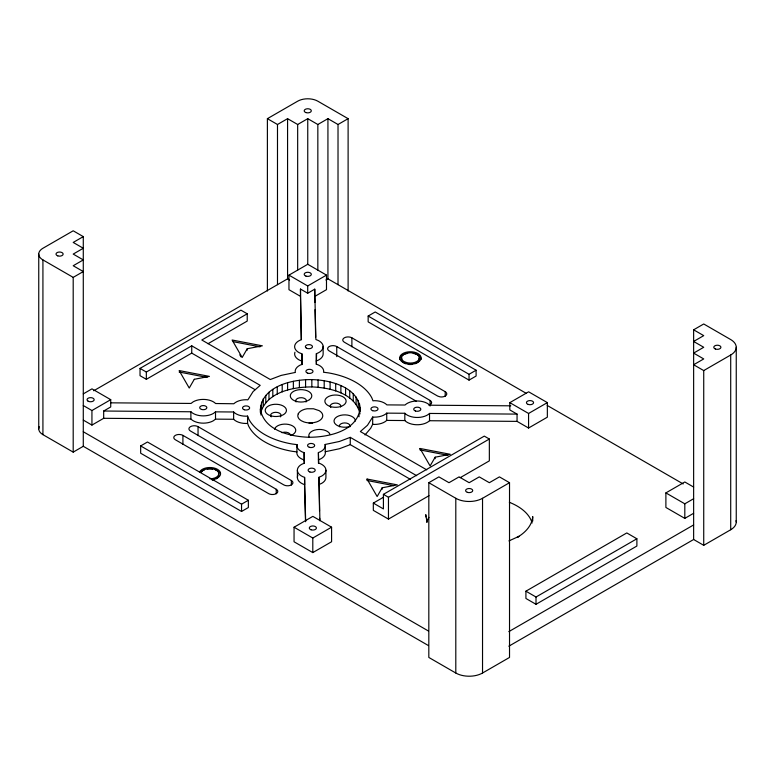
<?xml version="1.0" encoding="UTF-8"?>
<svg xmlns="http://www.w3.org/2000/svg" width="775" height="775" viewBox="0 0 775 775"><rect width="100%" height="100%" fill="white"/><g stroke="black" fill="none" stroke-linecap="round" stroke-linejoin="round"><path stroke-width="1.16" d="M260.361 412.465C259.344 386.919 291.555 379.169 311.841 379.624C331.099 379.953 360.772 387.771 360.181 411.699M360.181 407.534C358.011 431.171 328.28 437.371 308.702 437.255C290.257 436.606 264.207 430.629 260.361 409.345M83.283 420.089L91.934 425.088L103.676 418.306L103.676 411.021L190.921 411.767A14.27 8.234 0 0 0 213.367 413.472L215.508 411.854L233.633 411.99A14.27 8.234 0 0 0 245.888 416.204L247.574 416.088L248.62 418.781A64.199 37.064 0 0 0 292.359 444.036L297.038 444.637L296.835 445.615A14.27 8.234 0 0 0 304.129 452.687L304.362 463.15L301.562 464.39A14.27 8.234 0 0 0 304.517 477.352L305.67 521.73M297.038 444.637L296.835 452.891A14.27 8.234 0 0 0 304.129 459.972L304.207 463.46M360.036 413.918C355.444 393.264 330.082 387.597 311.841 386.909C292.776 386.977 266.707 392.034 260.565 413.007L260.565 405.732M517.051 414.102L509.824 409.927L509.824 402.642L528.618 391.801L547.353 402.613L547.353 417.183L528.569 428.023L517.051 421.377L517.051 414.102L429.534 413.443A14.27 8.234 0 0 1 404.821 413.269L386.735 413.133A14.27 8.234 0 0 1 374.286 417.153L372.678 417.018L367.476 425.272L360.346 431.53L426.744 469.853M372.678 417.018L372.678 424.303L370.683 428.275L365.015 434.959M247.225 348.74L242.178 357.478L232.093 340.002L262.357 345.824L247.225 348.74L247.225 350.193M382.182 487.785L377.144 496.523L367.05 479.047L397.313 484.869L382.182 487.785L382.182 489.238M435.153 457.202L430.106 465.94L420.011 448.473L450.285 454.295L435.153 457.202L435.153 458.664M297.038 451.922L292.359 451.321A64.199 37.064 0 0 1 248.62 426.066L247.574 423.363L245.888 423.479A14.27 8.234 0 0 1 233.633 419.275L215.508 419.139L213.367 420.748A14.27 8.234 0 0 1 190.921 419.043L190.853 411.67M267.394 290.993L267.394 118.672L297.668 101.196A14.27 8.234 0 0 1 317.837 101.196L348.111 118.672L348.111 290.993M83.283 236.617L73.199 242.439L83.283 248.262L73.199 254.084L83.283 259.916L73.199 265.738L83.283 271.56L73.199 277.382L42.925 259.916A14.27 8.234 0 0 1 42.925 248.262L73.199 230.795L83.283 236.617L83.283 446.303L428.439 645.575M267.394 118.672L277.489 124.494L287.573 118.672L297.668 124.494L307.752 118.672L317.837 124.494L327.932 118.672L338.016 124.494L348.111 118.672M83.283 393.884L91.983 388.856L110.728 399.677L110.728 406.952L103.676 411.021M301.446 339.683L300.477 296.341L288.959 289.695L288.959 275.135L307.752 264.285L326.488 275.106L326.488 289.666L314.747 296.447L314.882 302.444M93.727 390.765L287.573 278.845L289.588 280.007M255.014 389.641L191.735 353.109L146.339 379.314L140.033 375.681L140.033 368.396L240.918 310.155L247.225 313.788L247.225 321.073L208.01 343.713M140.033 368.396L146.339 372.039L191.735 345.824L260.197 385.359L253.067 391.617L247.864 399.861L246.256 399.726A14.27 8.234 0 0 0 233.818 403.756L215.634 403.523A14.27 8.234 0 0 0 193.188 401.818L191.047 403.436L110.689 402.835M247.225 313.788L201.82 340.002L270.291 379.527L281.131 375.41L295.411 372.407L295.178 371.487A14.27 8.234 0 0 1 302.153 364.298L301.921 353.817L299.295 352.761A14.27 8.234 0 0 1 301.184 339.741L300.477 289.056L307.704 293.231L314.747 289.162L315.871 339.518L318.496 340.574A14.27 8.234 0 0 1 316.607 353.594L316.268 364.483M83.283 405.528L91.934 410.527L110.728 399.677M288.959 275.135L307.704 285.956L326.488 275.106M325.907 280.007L327.932 278.845L526.283 393.371M39.234 426.696A14.27 8.234 0 0 0 42.925 434.649L73.199 452.125L83.283 446.303M140.662 445.935L147.473 442.002L248.358 500.253L248.358 507.528L241.548 511.461L140.662 453.22L140.662 445.935L241.548 504.186L248.358 500.253M368.154 316.045L375.216 311.976L476.102 370.218L476.102 376.04L469.04 380.118L368.154 321.877L368.154 316.045L469.04 374.296L476.102 370.218M294.054 527.223L312.848 516.373L331.584 527.194L331.584 541.754L312.8 552.594L294.054 541.783L294.054 527.223L312.8 538.034L331.584 527.194M429.021 495.69L388.459 519.105L373.327 510.367L373.327 503.091L383.412 508.913L383.412 494.353L484.298 436.112L489.345 439.018L489.345 460.863L460.224 477.671M373.327 503.091L383.644 497.133M509.824 402.642L528.569 413.463L547.353 402.613M383.412 494.353L388.459 497.269L489.345 439.018M428.817 482.699L438.902 476.877L448.987 482.699L459.081 476.877L469.166 482.699L479.26 476.877L489.345 482.699L499.429 476.877L509.524 482.699L509.524 657.442L482.534 673.02A18.9 10.918 0 0 1 455.797 673.02L428.817 657.442L428.817 482.699L455.797 498.286A18.9 10.918 0 0 0 482.534 498.286L509.524 482.699M693.635 539.497L693.635 329.811L703.729 323.979L730.709 339.566A18.9 10.918 0 0 1 730.709 354.998L730.709 529.742L703.729 545.319L693.635 539.497L508.826 646.195M693.635 329.811L703.729 335.633L693.635 341.455L703.729 347.278L693.635 353.109L703.729 358.932L693.635 364.754L703.729 370.576L730.709 354.998M693.635 513.283L684.809 518.378L665.89 507.46L665.89 492.9L684.809 481.972L693.635 487.068M525.915 591.189L626.801 532.938L636.885 538.77L636.885 546.046L536.009 604.297L525.915 598.465L525.915 591.189L536.009 597.012L636.885 538.77M665.89 492.9L684.809 503.818L693.635 498.722M508.826 631.625L693.635 524.937M416.65 475.685L350.261 437.352L339.421 441.469L325.132 444.472L325.364 452.677A14.27 8.234 0 0 1 318.399 459.866L318.477 463.353M410.43 479.367L350.261 444.637L339.421 448.744L325.132 451.757M319.532 511.035L318.942 477.274L321.741 476.044A14.27 8.234 0 0 0 318.787 463.082L318.399 452.581A14.27 8.234 0 0 0 325.364 445.402L325.132 444.472M318.942 484.559L321.741 483.319A14.27 8.234 0 0 0 325.917 477.497L325.917 470.212M508.923 540.911L519.114 536.29L517.09 537.453C524.752 533.006 532.057 525.896 532.735 516.586L532.735 521.033M316.19 360.995L316.607 360.879A14.27 8.234 0 0 0 323.146 353.555L323.146 346.28M309.022 423.169L312.432 423.237M510.812 405.819L429.718 405.209A14.27 8.234 0 0 0 405.005 405.025L386.919 404.889A14.27 8.234 0 0 0 374.654 400.685L372.969 400.801L371.932 398.098A64.199 37.064 0 0 0 328.183 372.843L323.514 372.242L323.718 371.273A14.27 8.234 0 0 0 316.423 364.192L316.19 353.71M103.676 418.306L190.853 418.955M372.678 424.303L374.286 424.438A14.27 8.234 0 0 0 386.735 420.408L404.821 420.544A14.27 8.234 0 0 0 429.534 420.728L517.051 421.377M233.256 341.688L260.022 346.832M179.151 372.029L207.08 377.406M447.95 455.303L420.011 449.926L420.011 448.473M393.826 485.654L367.05 480.5L367.05 479.047M305.486 520.616L304.517 484.627A14.27 8.234 0 0 1 297.871 475.366M301.998 364.589L301.921 361.092L299.295 360.046A14.27 8.234 0 0 1 294.955 352.199M547.208 405.441L683.182 483.949M351.889 337.823L445.208 391.695A5.347 3.09 0 0 1 446.061 395.424A5.347 3.09 0 0 1 440.045 396.868L437.642 396.064L344.323 342.192A5.347 3.09 0 0 1 344.323 337.823A5.347 3.09 0 0 1 351.889 337.823L351.889 346.783M416.214 401.169L329.191 350.92A5.347 3.09 0 0 1 329.191 346.551A5.347 3.09 0 0 1 336.757 346.551L430.077 400.433L430.077 406.032M291.361 480.519A5.347 3.09 0 0 1 291.361 484.888A5.347 3.09 0 0 1 283.795 484.888L190.476 431.016A5.347 3.09 0 0 1 190.476 426.647A5.347 3.09 0 0 1 198.042 426.647L291.361 480.519L291.361 485.005M276.229 489.257A5.347 3.09 0 0 1 276.229 493.627A5.347 3.09 0 0 1 268.663 493.627L175.344 439.745A5.347 3.09 0 0 1 175.344 435.376A5.347 3.09 0 0 1 182.91 435.376L276.229 489.257L276.229 493.733M83.283 431.743L428.439 631.015M239.804 354.824L240.986 356.878M427.044 522.35L425.785 514.639L425.785 516.867M318.942 477.274L319.91 520.606M315.037 309.632L315.657 337.212M319.697 518.252L319.755 520.664M736.25 347.278L736.25 522.021M703.729 370.576L703.729 545.319M684.809 503.818L684.809 518.378M536.009 597.012L536.009 604.297M528.569 413.463L528.569 428.023M482.534 498.286L482.534 673.02M469.04 374.296L469.04 380.118M455.797 498.286L455.797 673.02M445.208 391.695L445.208 396.18M429.534 413.443L429.534 420.728M404.821 413.269L404.821 420.544M388.459 497.269L388.459 519.105M386.735 413.133L386.735 420.408M359.6 403.93L359.6 411.215M359.009 414.732L359.009 416.814M358.224 400.394L358.224 407.679M356.103 396.994L356.103 404.269M353.255 393.768L353.255 401.043M350.261 437.352L350.261 444.637M349.728 390.774L349.728 398.05M345.582 388.052L345.582 395.337M340.884 385.659L340.884 392.944M338.016 124.494L338.016 284.667M336.757 346.551L336.757 356.636M335.691 383.625L335.691 390.91M330.102 381.978L330.102 389.263M327.932 118.672L327.932 278.845M324.202 380.757L324.202 388.033M318.399 452.581L318.399 459.866M318.089 379.963L318.089 387.248M317.837 124.494L317.837 270.107M314.747 289.162L314.747 296.447M312.8 538.034L312.8 552.594M311.841 379.624L311.841 386.909M307.752 118.672L307.752 264.285M307.704 285.956L307.704 293.231M305.573 379.74L305.573 387.016M304.682 477.39L304.682 484.666M304.129 452.687L304.129 459.972M301.921 353.817L301.921 361.092M300.477 289.056L300.477 296.341M299.382 380.302L299.382 387.587M297.668 124.494L297.668 270.107M297.387 470.212L297.387 477.497M293.357 381.319L293.357 388.595M287.573 118.672L287.573 278.845M287.603 382.753L287.603 390.038M282.207 384.594L282.207 391.879M277.489 124.494L277.489 284.667M277.247 386.812L277.247 394.097M272.819 389.379L272.819 396.655M268.973 392.237L268.973 399.512M265.786 395.357L265.786 402.632M263.287 398.679L263.287 405.955M261.543 402.147L261.543 409.433M260.952 412.949L260.952 415.032M247.574 416.088L247.574 423.363M241.548 504.186L241.548 511.461M233.633 411.99L233.633 419.275M215.508 411.854L215.508 419.139M198.042 426.647L198.042 435.608M191.735 345.824L191.735 353.109M182.91 435.376L182.91 444.337M146.339 372.039L146.339 379.314M91.934 410.527L91.934 425.088M73.199 277.382L73.199 452.125M42.925 259.916L42.925 434.649M38.75 254.084L38.75 428.827M430.077 400.433A5.347 3.09 0 0 1 428.972 405.296M305.96 401.993A5.347 3.09 0 0 0 303.151 397.943L301.804 397.72A5.347 3.09 0 0 0 296.079 401.934M330.818 407.524A5.28 3.052 0 0 1 335.023 403.077A5.28 3.052 0 0 1 340.535 407.02M274.515 429.195A10.705 6.181 0 0 1 290.819 425.078A10.705 6.181 0 0 1 291.177 435.347M350.077 426.405A10.705 6.181 0 0 1 334.674 423.169A10.705 6.181 0 0 1 342.87 414.964A10.705 6.181 0 0 1 355.425 421.048M309.167 437.216A10.705 6.181 0 0 1 316.733 429.65A10.705 6.181 0 0 1 329.84 434.01M281.993 432.702A5.347 3.09 0 0 1 290.383 434.969M339.557 426.802A5.347 3.09 0 0 1 344.73 422.918A5.347 3.09 0 0 1 349.893 426.802M271.25 416.863A5.27 3.042 0 0 1 275.823 412.3A5.27 3.042 0 0 1 280.385 416.863M199.562 472.082A10.705 6.181 0 0 1 217.455 469.311A10.705 6.181 0 0 1 212.66 479.647M201.277 472.343A8.912 5.144 0 0 1 211.439 468.604A8.912 5.144 0 0 1 218.773 474.126A8.912 5.144 0 0 1 209.889 478.824M200.628 472.043A10.705 6.181 0 0 1 204.542 469.786M207.128 469.166A10.705 6.181 0 0 1 212.66 469.166M215.247 469.786A10.705 6.181 0 0 1 220.226 473.535M218.511 473.796A8.912 5.144 0 0 1 216.196 478.776M214.355 479.589A8.912 5.144 0 0 1 212.205 480.103M399.706 359.368A10.705 6.181 0 0 1 407.631 353.4M413.172 353.4A10.705 6.181 0 0 1 421.106 359.368M419.013 358.04A8.912 5.144 0 0 1 414.858 363.824M412.707 364.347A8.912 5.144 0 0 1 408.096 364.347M405.945 363.824A8.912 5.144 0 0 1 401.789 358.04M736.085 520.597A18.9 10.918 0 0 1 730.709 529.742M426.705 522.059A53.504 30.893 0 0 1 428.914 517.38M509.33 502.297A53.504 30.893 0 0 1 532.105 523.009M298.22 413.86L297.794 415.72A12.487 7.208 0 0 0 301.446 420.815L304.032 421.968A12.487 7.208 0 0 0 313.507 422.685L316.52 421.968A12.487 7.208 0 0 0 319.106 410.624L313.507 408.764L307.045 408.764A12.487 7.208 0 0 0 298.22 413.86M194.283 379.304L189.236 388.043L179.151 370.566L209.415 376.388L194.283 379.304M309.496 399.668L307.481 400.801A10.743 6.2 0 0 1 290.635 397.372A10.743 6.2 0 0 1 302.57 389.689L305.272 390.125A10.743 6.2 0 0 1 309.496 399.668M57.796 255.876A3.565 2.063 0 0 0 63.143 254.084A3.565 2.063 0 0 0 57.796 252.301A3.565 2.063 0 0 0 57.796 255.876M307.665 373.162A3.565 2.063 0 0 0 313.013 371.38A3.565 2.063 0 0 0 307.665 369.597A3.565 2.063 0 0 0 307.665 373.162M372.688 410.702A3.565 2.063 0 0 0 378.035 408.919A3.565 2.063 0 0 0 372.688 407.137A3.565 2.063 0 0 0 372.688 410.702M244.29 409.743A3.565 2.063 0 0 0 249.647 407.96A3.565 2.063 0 0 0 244.29 406.177A3.565 2.063 0 0 0 244.29 409.743M309.322 447.291A3.565 2.063 0 0 0 314.669 445.509A3.565 2.063 0 0 0 309.322 443.726A3.565 2.063 0 0 0 309.322 447.291M201.49 409.433A3.565 2.063 0 0 0 206.847 407.64A3.565 2.063 0 0 0 201.49 405.858A3.565 2.063 0 0 0 201.49 409.433M309.874 471.994A3.565 2.063 0 0 0 315.222 470.212A3.565 2.063 0 0 0 309.874 468.429A3.565 2.063 0 0 0 309.874 471.994M415.487 411.021A3.565 2.063 0 0 0 420.835 409.239A3.565 2.063 0 0 0 415.487 407.456A3.565 2.063 0 0 0 415.487 411.021M306.377 348.12A3.565 2.063 0 0 0 312.344 347.2A3.565 2.063 0 0 0 307.975 344.681A3.565 2.063 0 0 0 306.377 348.12M311.066 529.8A3.565 2.063 0 0 0 316.413 528.017A3.565 2.063 0 0 0 311.066 526.235A3.565 2.063 0 0 0 311.066 529.8M88.079 401.159A3.565 2.063 0 0 0 94.046 400.239A3.565 2.063 0 0 0 89.677 397.711A3.565 2.063 0 0 0 88.079 401.159M528.221 404.434A3.565 2.063 0 0 0 533.568 402.642A3.565 2.063 0 0 0 528.221 400.859A3.565 2.063 0 0 0 528.221 404.434M305.97 276.113A3.565 2.063 0 0 0 311.317 274.331A3.565 2.063 0 0 0 305.97 272.548A3.565 2.063 0 0 0 305.97 276.113M305.97 112.588A3.565 2.063 0 0 0 311.317 110.806A3.565 2.063 0 0 0 305.97 109.023A3.565 2.063 0 0 0 305.97 112.588M329.811 406.352A10.627 6.142 0 0 0 346.115 401.411A10.627 6.142 0 0 0 330.557 395.725A10.627 6.142 0 0 0 329.811 406.352M270.514 415.7A10.627 6.132 0 0 0 286.45 410.392A10.627 6.132 0 0 0 270.514 405.083A10.627 6.132 0 0 0 270.514 415.7M402.835 362.283A10.705 6.181 0 0 0 420.738 359.513A10.705 6.181 0 0 0 407.631 351.947A10.705 6.181 0 0 0 402.835 362.283M405.945 362.371A8.912 5.144 0 0 0 419.323 357.914A8.912 5.144 0 0 0 405.945 353.458A8.912 5.144 0 0 0 405.945 362.371M467.383 492.348A3.565 2.063 0 0 0 472.731 490.565A3.565 2.063 0 0 0 467.383 488.783A3.565 2.063 0 0 0 467.383 492.348M715.354 348.992A3.565 2.063 0 0 0 720.905 347.423A3.565 2.063 0 0 0 715.78 345.427A3.565 2.063 0 0 0 715.354 348.992"/></g></svg>
